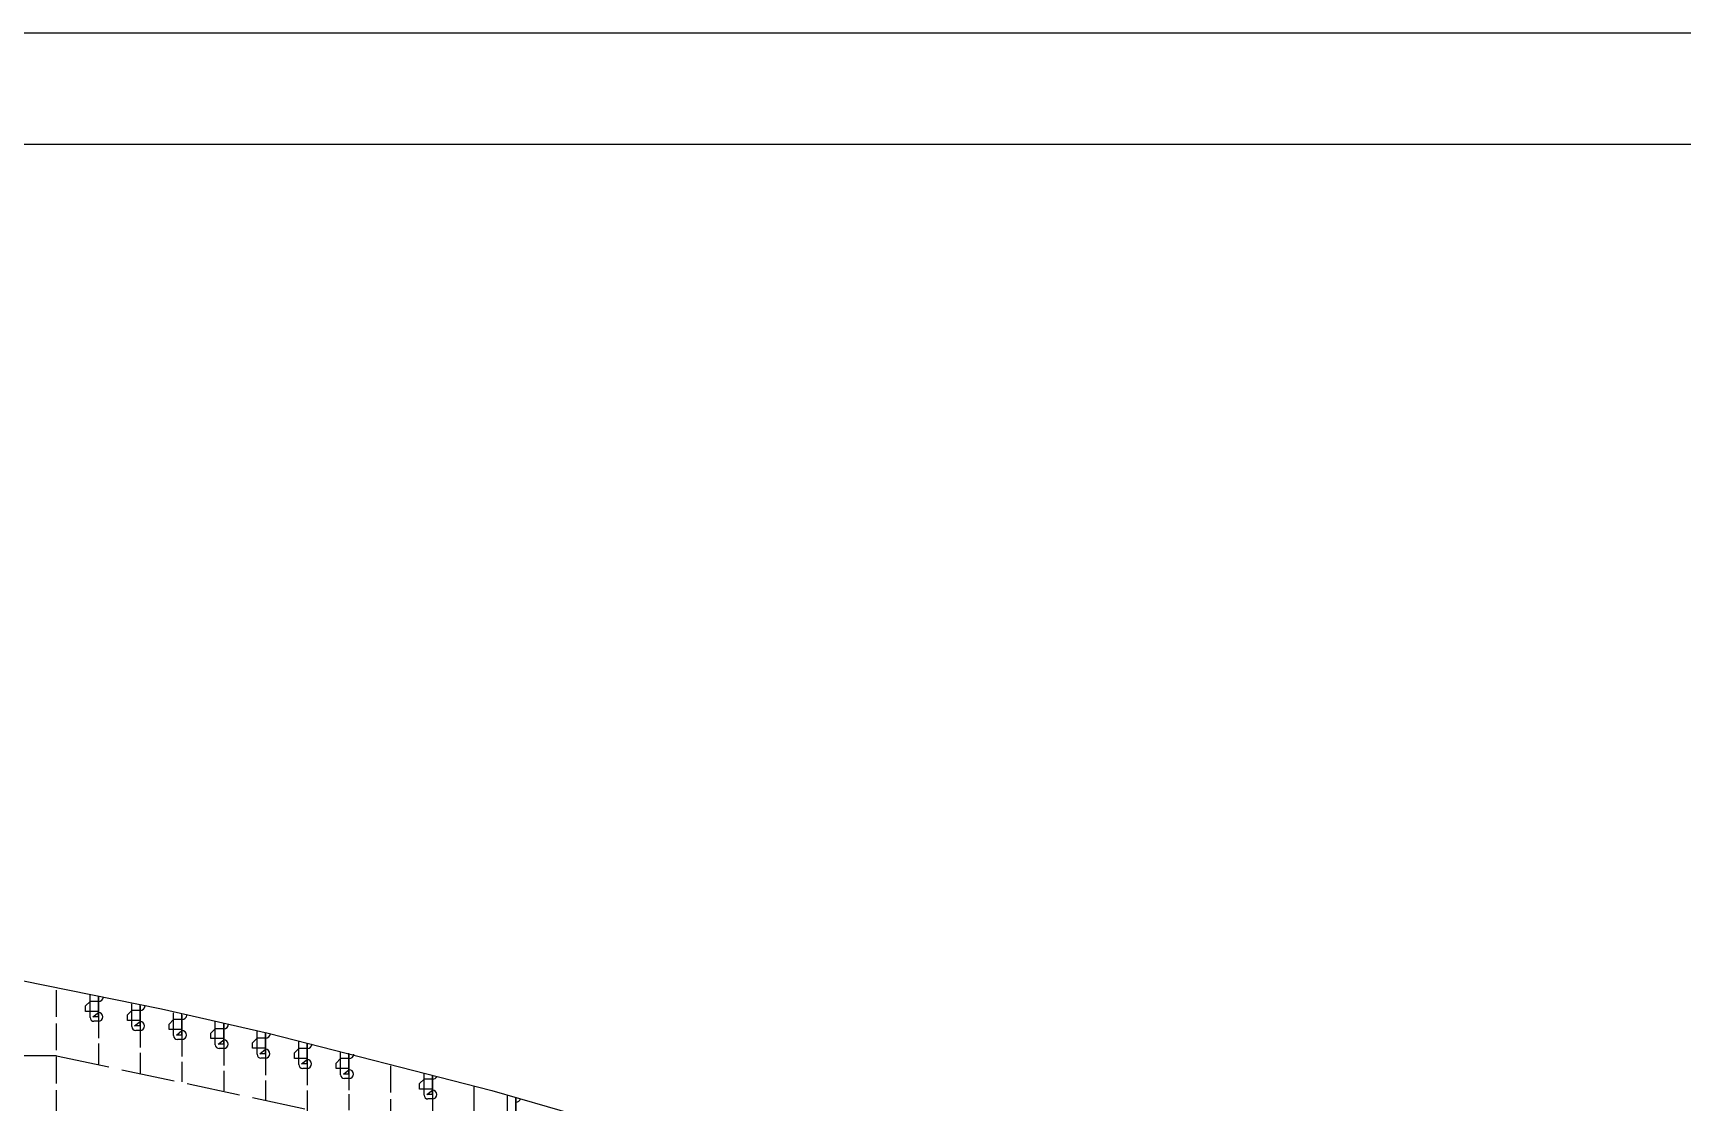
# Model space of a CAD drawing. Extents: x 373818 to 564480, y 322172 to 634257.
# Drawn here: x 535238 to 550048, y 624554 to 634157 of the extents above; entities that cross this region are included whole.
import ezdxf

# ---------------------------------------------------------------- set-up
doc = ezdxf.new("R2010")
doc.units = 0
doc.header["$LTSCALE"] = 40
doc.header["$MEASUREMENT"] = 0
doc.linetypes.add('ACAD_ISO02W100', pattern=[15, 12, -3])
doc.layers.get('0').update_dxf_attribs({"linetype": 'CONTINUOUS'})
for name, color, linetype in [('01CONTINUOUS', 2, 'CONTINUOUS'), ('BT_ENG', 7, 'CONTINUOUS'), ('C-DAS', 4, 'ACAD_ISO02W100'), ('Y-CON', 2, 'CONTINUOUS'), ('Y-DAS', 2, 'ACAD_ISO02W100')]:
    doc.layers.add(name, color=color, linetype=linetype)

msp = doc.modelspace()

# ---------------------------------------------------------------- linework, layer by layer
at = {"color": 2}
msp.add_line((447392.4, 633156.63), (562792.4, 633156.63), dxfattribs=at)
at = {"color": 7, "ltscale": 0.2}
for p, q in [((535750.32, 625458.23), (535710.32, 625418.23)), ((535750.32, 625314.21), (535750.32, 625519.29)), ((535825.33, 625458.23), (535750.32, 625458.23)), ((536125.32, 625232.48), (536125.32, 625437.55)), ((535710.32, 625368.68), (535710.32, 625418.23)), ((535825.32, 625368.68), (535710.32, 625368.68)), ((536125.32, 625376.49), (536085.32, 625336.49)), ((536085.32, 625286.94), (536085.32, 625336.49)), ((536200.32, 625286.94), (536085.32, 625286.94)), ((536200.33, 625376.49), (536125.32, 625376.49)), ((536500.32, 625294.76), (536460.32, 625254.76)), ((536500.32, 625150.74), (536500.32, 625355.82)), ((536575.33, 625294.76), (536500.32, 625294.76)), ((536460.32, 625205.21), (536460.32, 625254.76)), ((536575.32, 625205.21), (536460.32, 625205.21)), ((536875.32, 625213.02), (536835.32, 625173.02)), ((536835.32, 625123.47), (536835.32, 625173.02)), ((536875.32, 625069.01), (536875.32, 625274.08)), ((536950.33, 625213.02), (536875.32, 625213.02)), ((537250.32, 624982.99), (537250.32, 625188.07)), ((536950.32, 625123.47), (536835.32, 625123.47)), ((537250.32, 625127.01), (537210.32, 625087.01)), ((537210.32, 625037.46), (537210.32, 625087.01)), ((537325.32, 625037.46), (537210.32, 625037.46)), ((537325.33, 625127.01), (537250.32, 625127.01)), ((537625.32, 625035.6), (537585.32, 624995.6)), ((537585.32, 624946.05), (537585.32, 624995.6)), ((537625.32, 624891.59), (537625.32, 625096.66)), ((537700.33, 625035.6), (537625.32, 625035.6)), ((538000.32, 624799.89), (538000.32, 625004.96)), ((537700.32, 624946.05), (537585.32, 624946.05)), ((538000.32, 624943.9), (537960.32, 624903.9)), ((537960.32, 624854.35), (537960.32, 624903.9)), ((538075.32, 624854.35), (537960.32, 624854.35)), ((538075.33, 624943.9), (538000.32, 624943.9)), ((538750.32, 624760.49), (538710.32, 624720.49)), ((538710.32, 624670.94), (538710.32, 624720.49)), ((538750.32, 624616.48), (538750.32, 624813.94)), ((538825.33, 624760.49), (538750.32, 624760.49)), ((538825.32, 624670.94), (538710.32, 624670.94)), ((539500.32, 624410.31), (539500.32, 624615.38))]:
    msp.add_line(p, q, dxfattribs=at)
for p, q in [((535825.32, 625279.21), (535785.32, 625279.21)), ((536200.32, 625197.48), (536160.32, 625197.48)), ((536575.32, 625115.74), (536535.32, 625115.74)), ((536950.32, 625034.01), (536910.32, 625034.01)), ((537325.32, 624947.99), (537285.32, 624947.99)), ((537700.32, 624856.59), (537660.32, 624856.59)), ((538075.32, 624764.89), (538035.32, 624764.89)), ((538825.32, 624581.48), (538785.32, 624581.48))]:
    msp.add_line(p, q)
for centre, end in [((535825.33, 625503.22), 354.145694), ((536200.33, 625421.48), 354.145694), ((536575.33, 625339.75), 354.145694), ((536950.33, 625258.01), 354.145694), ((537325.33, 625172), 354.145694), ((537700.33, 625080.59), 354.145694), ((538075.33, 624988.89), 354.145694), ((538825.33, 624805.48), 332.303016), ((539575.33, 624599.31), 339.103739)]:
    msp.add_arc(centre, 44.99, 270, end, dxfattribs=at)
for centre, radius, start, end in [((535785.32, 625314.21), 35, 180, 270), ((535825.32, 625319.21), 40, 270, 90), ((536160.32, 625232.48), 35, 180, 270), ((536200.32, 625237.48), 40, 270, 90), ((536535.32, 625150.74), 35, 180, 270), ((536575.32, 625155.74), 40, 270, 90), ((536910.32, 625069.01), 35, 180, 270), ((536950.32, 625074.01), 40, 270, 90), ((537325.32, 624987.99), 40, 270, 90), ((537285.32, 624982.99), 35, 180, 270), ((537660.32, 624891.59), 35, 180, 270), ((537700.32, 624896.59), 40, 270, 90), ((538075.32, 624804.89), 40, 270, 90), ((538035.32, 624799.89), 35, 180, 270), ((538785.32, 624616.48), 35, 180, 270), ((538825.32, 624621.48), 40, 270, 90)]:
    msp.add_arc(centre, radius, start, end)
at = {"layer": '01CONTINUOUS'}
msp.add_line((539200.32, 621259.88), (539200.32, 624698.88), dxfattribs=at)
msp.add_lwpolyline([(534100.32, 625854.06), (536393.32, 625390.47), (537350.32, 625171.88), (539359.32, 624658.23), (540600.32, 624297.71), (542293.32, 623751.7), (543850.32, 623176.89), (545749.32, 622382.12), (547100.32, 621784.15), (550350.32, 620333.01)], dxfattribs=at)
at = {"layer": 'BT_ENG'}
msp.add_line((444892.4, 634156.63), (563792.4, 634156.63), dxfattribs=at)
at = {"layer": 'C-DAS'}
for q in [(529450.32, 624969.88), (539200.32, 624169.88)]:
    msp.add_line((535450.32, 624969.88), q, dxfattribs=at)
at = {"layer": 'Y-CON'}
for p, q in [((535825.32, 625319.21), (535825.32, 625506.37)), ((536200.32, 625237.48), (536200.32, 625424.64)), ((536575.32, 625155.74), (536575.32, 625342.91)), ((536950.32, 625074.01), (536950.32, 625261.17)), ((537325.32, 624987.99), (537325.32, 625175.15)), ((537700.32, 624896.59), (537700.32, 625083.75)), ((538075.32, 624804.89), (538075.32, 624992.05)), ((538825.32, 624621.48), (538825.32, 624794.76)), ((539575.32, 624415.31), (539575.32, 624595.48))]:
    msp.add_line(p, q, dxfattribs=at)
for points in [[(535825.32, 625499.21), (535825.32, 625319.21), (535775.32, 625319.21), (535825.32, 625359.21)], [(536200.32, 625417.48), (536200.32, 625237.48), (536150.32, 625237.48), (536200.32, 625277.48)], [(536575.32, 625335.74), (536575.32, 625155.74), (536525.32, 625155.74), (536575.32, 625195.74)], [(536950.32, 625254.01), (536950.32, 625074.01), (536900.32, 625074.01), (536950.32, 625114.01)], [(537325.32, 625167.99), (537325.32, 624987.99), (537275.32, 624987.99), (537325.32, 625027.99)], [(537700.32, 625076.59), (537700.32, 624896.59), (537650.32, 624896.59), (537700.32, 624936.59)], [(538075.32, 624984.89), (538075.32, 624804.89), (538025.32, 624804.89), (538075.32, 624844.89)], [(538825.32, 624794.76), (538825.32, 624621.48), (538775.32, 624621.48), (538825.32, 624661.48)], [(539575.32, 624595.31), (539575.32, 624415.31), (539525.32, 624415.31), (539575.32, 624455.31)]]:
    msp.add_lwpolyline(points, dxfattribs=at)
at = {"layer": 'Y-DAS', "ltscale": 0.5}
for p, q in [((535450.32, 623819.88), (535450.32, 625588.11)), ((538450.32, 623739.88), (538450.32, 624890.64))]:
    msp.add_line(p, q, dxfattribs=at)
at = {"layer": 'Y-DAS', "ltscale": 0.4}
for p, q in [((535825.32, 625319.21), (535825.32, 624889.88)), ((536200.32, 625237.48), (536200.32, 624809.88)), ((536575.32, 625155.74), (536575.32, 624735.27)), ((536950.32, 625074.01), (536950.32, 624653.54)), ((537325.32, 624987.99), (537325.32, 624569.88)), ((537700.32, 624896.59), (537700.32, 624329.88)), ((538825.32, 624621.48), (538825.32, 624249.88))]:
    msp.add_line(p, q, dxfattribs=at)
at = {"layer": 'Y-DAS', "ltscale": 0.3}
msp.add_line((538075.32, 624804.89), (538075.32, 624415.97), dxfattribs=at)

doc.saveas('drawing.dxf')
